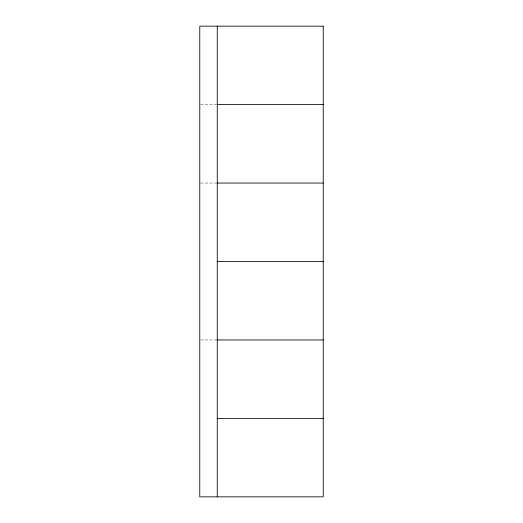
<?xml version="1.0" encoding="UTF-8"?>
<svg xmlns="http://www.w3.org/2000/svg" width="523" height="523" viewBox="0 0 523 523"><rect width="100%" height="100%" fill="white"/><g stroke="black" fill="none" stroke-linecap="round" stroke-linejoin="round"><path stroke-width="0.39" stroke-dasharray="2.62 1.96" d="M200.564 104.6L216.457 104.6M200.564 183.05L216.457 183.05M200.564 339.95L216.457 339.95"/><path stroke-width="0.78" d="M217.254 104.6L323.227 104.6M217.254 183.05L323.227 183.05M217.254 261.5L323.227 261.5M217.254 339.95L323.227 339.95M217.254 418.4L323.227 418.4M217.254 26.15L217.254 496.85M323.227 26.15L199.773 26.15L199.773 496.85L323.227 496.85L323.227 26.15"/></g></svg>
